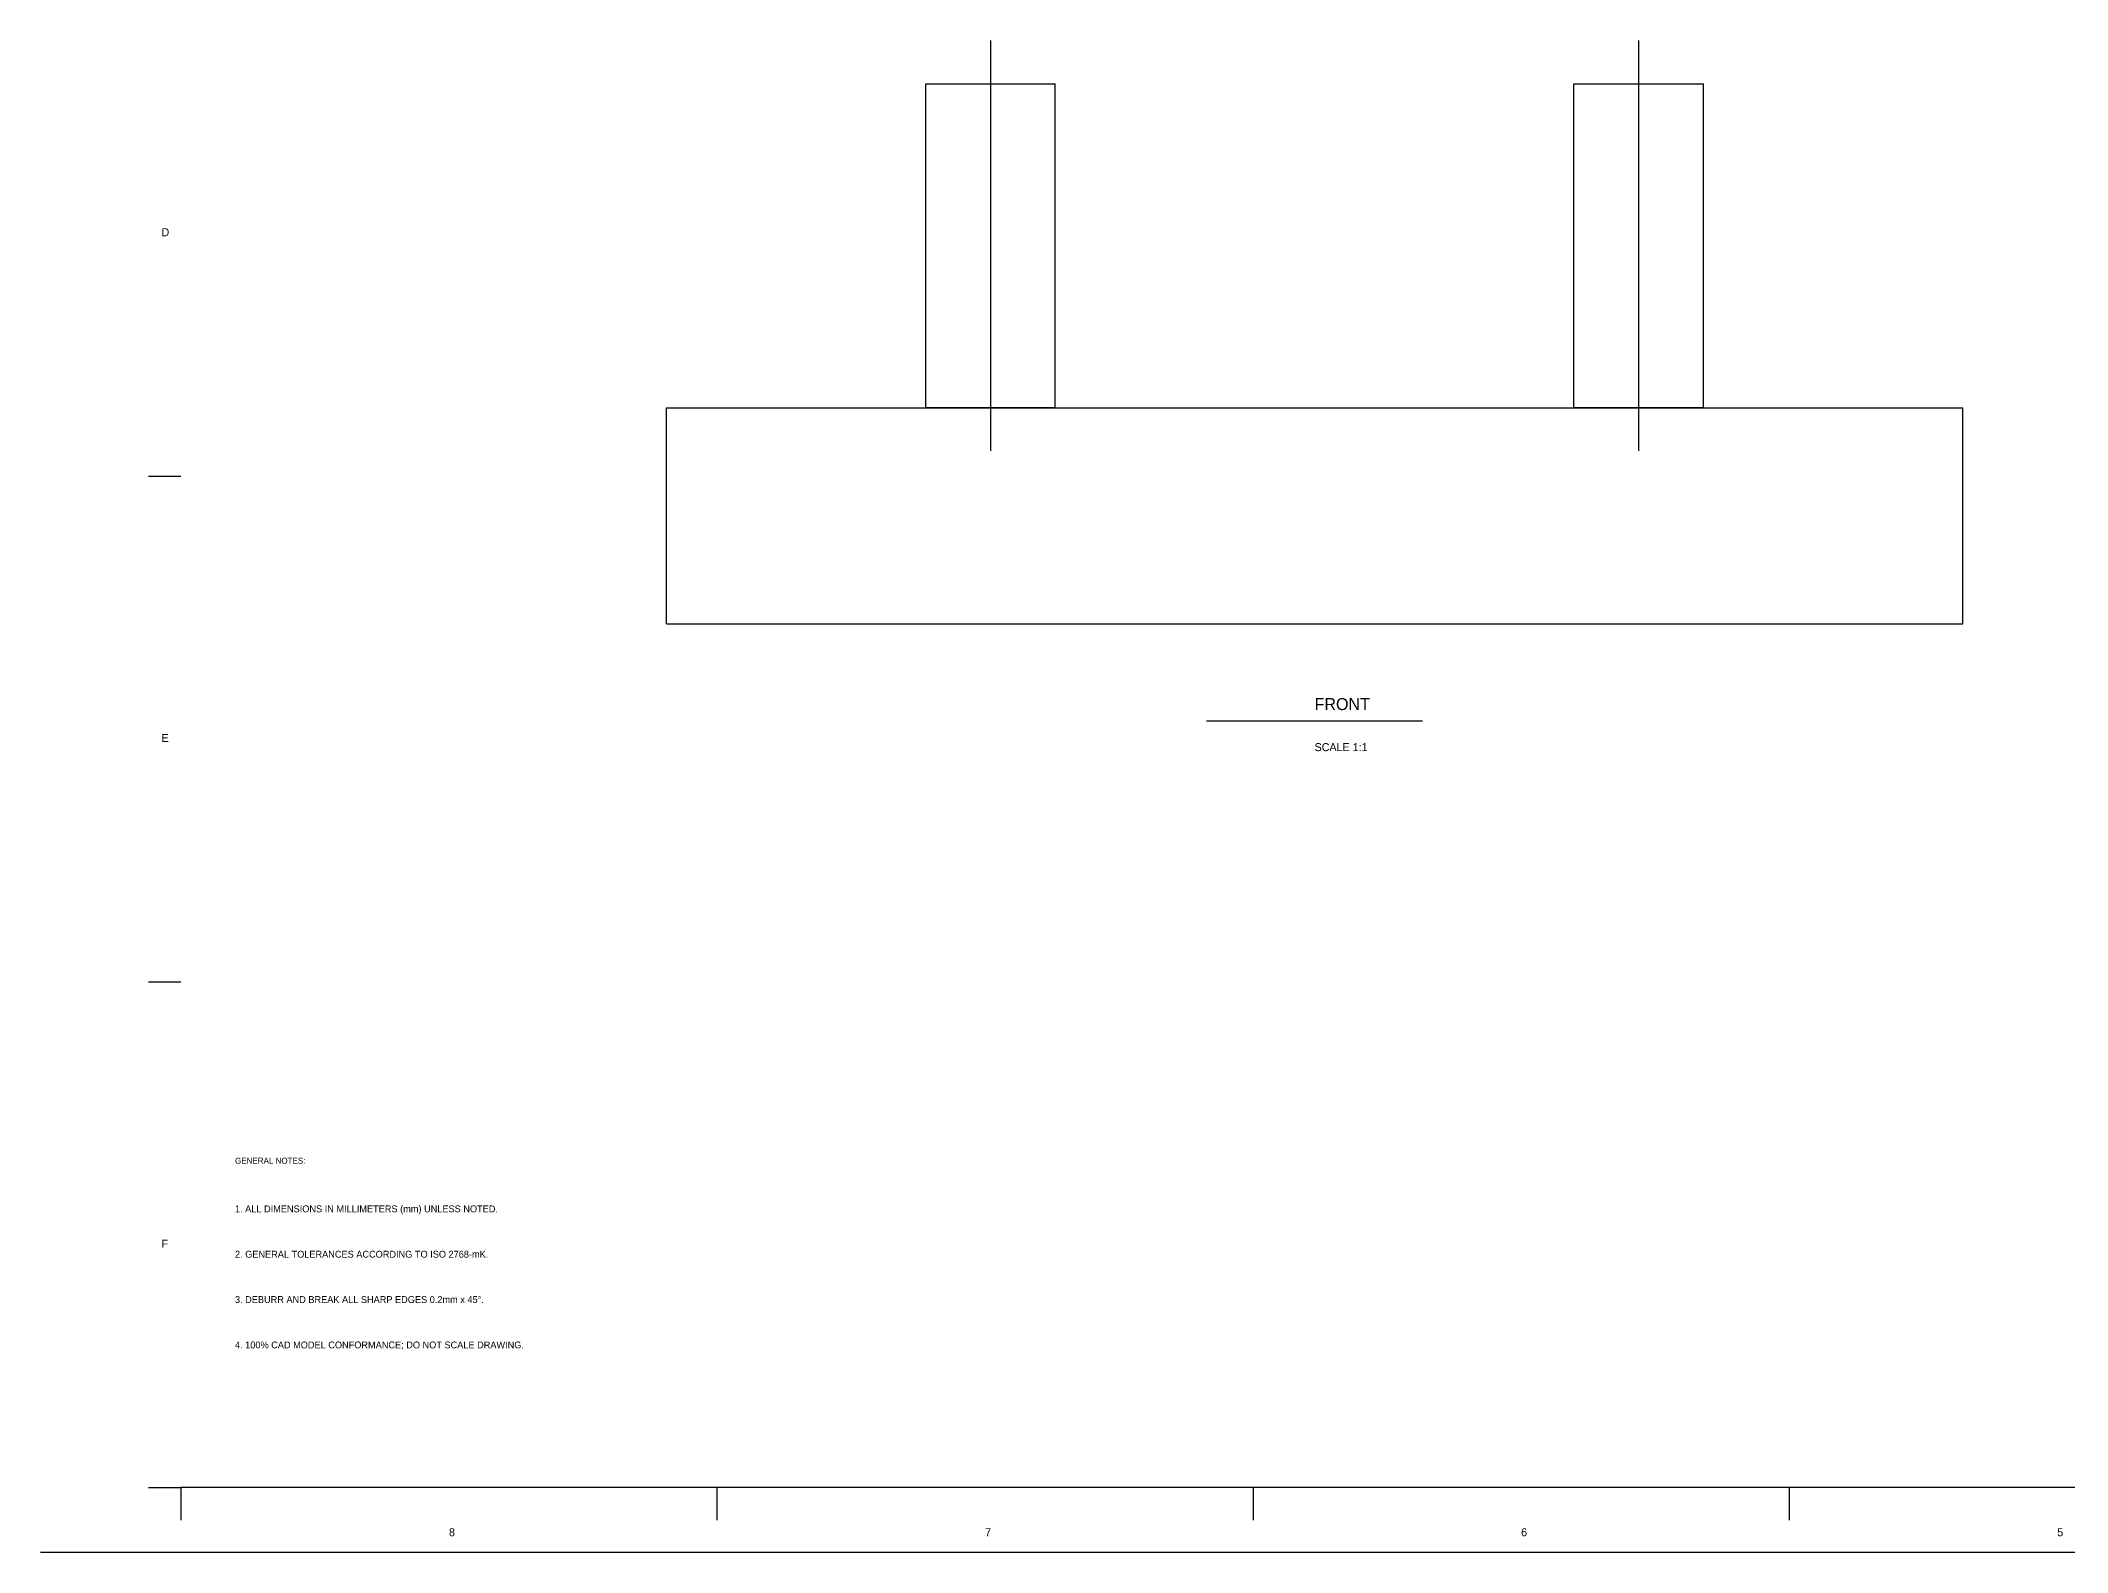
# Model space of a CAD drawing. Header units: metres. Extents: x 0 to 1587, y -826 to 297.
# Drawn here: x 8 to 717, y -818 to -289 of the extents above; entities that cross this region are included whole.
import ezdxf

# ---------------------------------------------------------------- set-up
doc = ezdxf.new("R2010")
doc.units = ezdxf.units.M
for name, color, linetype in [('ANNOTATIONS', 3, 'CONTINUOUS'), ('BORDER', 7, 'CONTINUOUS'), ('CENTER', 4, 'Continuous'), ('TITLE_BLOCK', 7, 'CONTINUOUS'), ('VISIBLE', 7, 'CONTINUOUS')]:
    doc.layers.add(name, color=color, linetype=linetype)

msp = doc.modelspace()

# ---------------------------------------------------------------- linework, layer by layer
at = {"layer": 'BORDER'}
for p, q in [((45.35, -441.26), (56.69, -441.26)), ((415.52, -526.94), (491.11, -526.94)), ((45.35, -618.29), (56.69, -618.29)), ((45.35, -795.28), (56.69, -795.28)), ((1557.17, -795.28), (56.69, -795.28)), ((56.69, -795.28), (56.69, -806.62)), ((244.23, -795.28), (244.23, -806.62)), ((431.81, -795.28), (431.81, -806.62)), ((619.39, -795.28), (619.39, -806.62)), ((1579.84, -817.96), (7.56, -817.96))]:
    msp.add_line(p, q, dxfattribs=at)
at = {"layer": 'CENTER'}
for p, q in [((339.93, -288.83), (339.93, -432.45)), ((566.7, -288.83), (566.7, -432.45))]:
    msp.add_line(p, q, dxfattribs=at)
at = {"layer": 'VISIBLE'}
for p, q in [((317.25, -303.96), (317.82, -303.96)), ((317.25, -417.34), (317.25, -303.96)), ((317.82, -303.96), (319.5, -303.96)), ((319.5, -303.96), (322.2, -303.96)), ((322.2, -303.96), (325.79, -303.96)), ((325.79, -303.96), (330.09, -303.96)), ((330.09, -303.96), (334.88, -303.96)), ((334.88, -303.96), (339.93, -303.96)), ((339.93, -303.96), (344.98, -303.96)), ((344.98, -303.96), (349.77, -303.96)), ((349.77, -303.96), (354.07, -303.96)), ((354.07, -303.96), (357.66, -303.96)), ((357.66, -303.96), (360.36, -303.96)), ((360.36, -303.96), (362.04, -303.96)), ((362.04, -303.96), (362.61, -303.96)), ((362.61, -417.34), (362.61, -303.96)), ((544.03, -303.96), (544.59, -303.96)), ((544.03, -417.34), (544.03, -303.96)), ((544.59, -303.96), (546.27, -303.96)), ((546.27, -303.96), (548.97, -303.96)), ((548.97, -303.96), (552.56, -303.96)), ((552.56, -303.96), (556.86, -303.96)), ((556.86, -303.96), (561.66, -303.96)), ((561.66, -303.96), (566.7, -303.96)), ((566.7, -303.96), (571.75, -303.96)), ((571.75, -303.96), (576.54, -303.96)), ((576.54, -303.96), (580.84, -303.96)), ((580.84, -303.96), (584.43, -303.96)), ((584.43, -303.96), (587.13, -303.96)), ((587.13, -303.96), (588.81, -303.96)), ((588.81, -303.96), (589.38, -303.96)), ((589.38, -417.34), (589.38, -303.96)), ((226.55, -492.93), (226.55, -417.34)), ((226.55, -417.34), (680.09, -417.34)), ((317.82, -417.34), (317.25, -417.34)), ((317.25, -417.34), (317.82, -417.34)), ((319.5, -417.34), (317.82, -417.34)), ((317.82, -417.34), (319.5, -417.34)), ((322.2, -417.34), (319.5, -417.34)), ((319.5, -417.34), (322.2, -417.34)), ((325.79, -417.34), (322.2, -417.34)), ((322.2, -417.34), (325.79, -417.34)), ((330.09, -417.34), (325.79, -417.34)), ((325.79, -417.34), (330.09, -417.34)), ((334.88, -417.34), (330.09, -417.34)), ((330.09, -417.34), (334.88, -417.34)), ((339.93, -417.34), (334.88, -417.34)), ((334.88, -417.34), (339.93, -417.34)), ((344.98, -417.34), (339.93, -417.34)), ((339.93, -417.34), (344.98, -417.34)), ((349.77, -417.34), (344.98, -417.34)), ((344.98, -417.34), (349.77, -417.34)), ((354.07, -417.34), (349.77, -417.34)), ((349.77, -417.34), (354.07, -417.34)), ((357.66, -417.34), (354.07, -417.34)), ((354.07, -417.34), (357.66, -417.34)), ((360.36, -417.34), (357.66, -417.34)), ((357.66, -417.34), (360.36, -417.34)), ((362.04, -417.34), (360.36, -417.34)), ((360.36, -417.34), (362.04, -417.34)), ((362.61, -417.34), (362.04, -417.34)), ((362.04, -417.34), (362.61, -417.34)), ((544.59, -417.34), (544.03, -417.34)), ((544.03, -417.34), (544.59, -417.34)), ((546.27, -417.34), (544.59, -417.34)), ((544.59, -417.34), (546.27, -417.34)), ((548.97, -417.34), (546.27, -417.34)), ((546.27, -417.34), (548.97, -417.34)), ((552.56, -417.34), (548.97, -417.34)), ((548.97, -417.34), (552.56, -417.34)), ((556.86, -417.34), (552.56, -417.34)), ((552.56, -417.34), (556.86, -417.34)), ((561.66, -417.34), (556.86, -417.34)), ((556.86, -417.34), (561.66, -417.34)), ((566.7, -417.34), (561.66, -417.34)), ((561.66, -417.34), (566.7, -417.34)), ((571.75, -417.34), (566.7, -417.34)), ((566.7, -417.34), (571.75, -417.34)), ((576.54, -417.34), (571.75, -417.34)), ((571.75, -417.34), (576.54, -417.34)), ((580.84, -417.34), (576.54, -417.34)), ((576.54, -417.34), (580.84, -417.34)), ((584.43, -417.34), (580.84, -417.34)), ((580.84, -417.34), (584.43, -417.34)), ((587.13, -417.34), (584.43, -417.34)), ((584.43, -417.34), (587.13, -417.34)), ((588.81, -417.34), (587.13, -417.34)), ((587.13, -417.34), (588.81, -417.34)), ((589.38, -417.34), (588.81, -417.34)), ((588.81, -417.34), (589.38, -417.34)), ((680.09, -492.93), (680.09, -417.34)), ((226.55, -492.93), (680.09, -492.93))]:
    msp.add_line(p, q, dxfattribs=at)

# ---------------------------------------------------------------- texts
at = {"layer": 'ANNOTATIONS'}
for s, height, p in [('FRONT', 4.2, (453.32, -523.16)), ('SCALE 1:1', 2.8, (453.32, -537.52)), ('1. ALL DIMENSIONS IN MILLIMETERS (mm) UNLESS NOTED.', 2.4, (75.59, -698.91)), ('2. GENERAL TOLERANCES ACCORDING TO ISO 2768-mK.', 2.4, (75.59, -714.78)), ('3. DEBURR AND BREAK ALL SHARP EDGES 0.2mm x 45°.', 2.4, (75.59, -730.65)), ('4. 100% CAD MODEL CONFORMANCE; DO NOT SCALE DRAWING.', 2.4, (75.59, -746.53))]:
    msp.add_text(s, height=height, dxfattribs=at).set_placement(p)
at = {"layer": 'BORDER'}
for s, p in [('D', (49.89, -357.31)), ('E', (49.89, -534.31)), ('F', (49.89, -711.3)), ('8', (150.46, -812.29)), ('7', (338.04, -812.29)), ('6', (525.58, -812.29)), ('5', (713.16, -812.29))]:
    msp.add_text(s, height=2.8, dxfattribs=at).set_placement(p)
at = {"layer": 'TITLE_BLOCK'}
msp.add_text('GENERAL NOTES:', height=2.1, dxfattribs=at).set_placement((75.59, -681.9))

doc.saveas('drawing.dxf')
